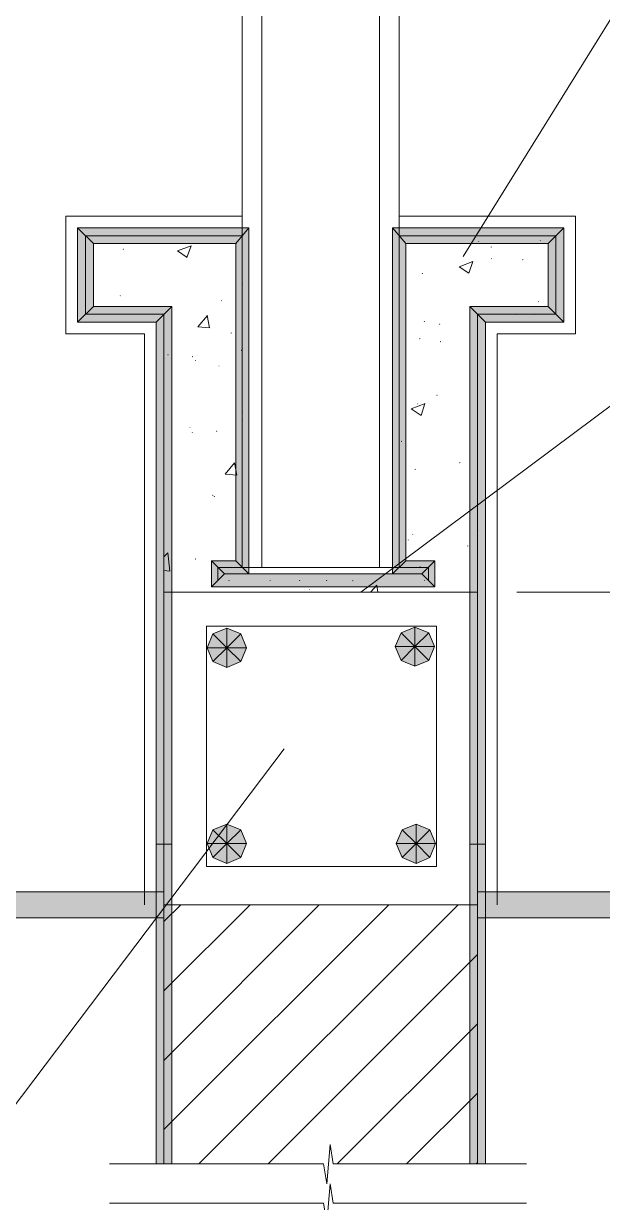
# Model space of a CAD drawing. Header units: millimetres. Extents: x 0 to 414, y 0 to 292.
# Drawn here: x 298.86 to 310.98, y 170.32 to 194.99 of the extents above; entities that cross this region are included whole.
import ezdxf

# ---------------------------------------------------------------- set-up
doc = ezdxf.new("R2010")
doc.units = ezdxf.units.MM

msp = doc.modelspace()

# ---------------------------------------------------------------- hatches: boundary and pattern name
h = msp.add_hatch(color=0)
h.dxf.hatch_style = 2
h.paths.add_polyline_path([(303.579389, 190.715194), (303.30775, 190.387111), (300.326778, 190.387111), (299.995167, 190.715194)])
h = msp.add_hatch(color=0)
h.dxf.hatch_style = 2
h.paths.add_polyline_path([(299.995167, 190.715194), (300.326778, 190.387111), (300.326778, 189.074778), (299.995167, 188.746694)])
h = msp.add_hatch(color=0)
h.dxf.hatch_style = 2
h.paths.add_polyline_path([(302.062444, 190.539864), (302.049392, 190.552917), (302.062444, 190.565969), (302.075497, 190.552917)])
h = msp.add_hatch(color=0)
h.dxf.hatch_style = 2
h.paths.add_polyline_path([(302.062444, 190.539864), (302.049392, 190.552917), (302.062444, 190.565969), (302.075497, 190.552917)])
h = msp.add_hatch(color=0)
h.dxf.hatch_style = 2
h.paths.add_polyline_path([(302.062444, 190.539864), (302.049392, 190.552917), (302.062444, 190.565969), (302.075497, 190.552917)])
h = msp.add_hatch(color=0)
h.dxf.hatch_style = 2
h.paths.add_polyline_path([(302.454028, 190.539864), (302.440975, 190.552917), (302.454028, 190.565969), (302.467081, 190.552917)])
h = msp.add_hatch(color=0)
h.dxf.hatch_style = 2
h.paths.add_polyline_path([(302.454028, 190.539864), (302.440975, 190.552917), (302.454028, 190.565969), (302.467081, 190.552917)])
h = msp.add_hatch(color=0)
h.dxf.hatch_style = 2
h.paths.add_polyline_path([(302.454028, 190.539864), (302.440975, 190.552917), (302.454028, 190.565969), (302.467081, 190.552917)])
h = msp.add_hatch(color=0)
h.dxf.hatch_style = 2
h.paths.add_polyline_path([(303.579389, 183.472667), (303.30775, 183.747833), (303.30775, 190.387111), (303.579389, 190.715194)])
h = msp.add_hatch(color=0)
h.dxf.hatch_style = 2
h.paths.add_polyline_path([(310.172806, 190.715194), (309.844722, 190.387111), (306.86375, 190.387111), (306.588583, 190.715194)])
h = msp.add_hatch(color=0)
h.dxf.hatch_style = 2
h.paths.add_polyline_path([(306.588583, 190.715194), (306.86375, 190.387111), (306.86375, 183.747833), (306.588583, 183.472667)])
h = msp.add_hatch(color=0)
h.dxf.hatch_style = 2
h.paths.add_polyline_path([(308.13375, 190.539864), (308.120697, 190.552917), (308.13375, 190.565969), (308.146803, 190.552917)])
h = msp.add_hatch(color=0)
h.dxf.hatch_style = 2
h.paths.add_polyline_path([(308.13375, 190.539864), (308.120697, 190.552917), (308.13375, 190.565969), (308.146803, 190.552917)])
h = msp.add_hatch(color=0)
h.dxf.hatch_style = 2
h.paths.add_polyline_path([(308.13375, 190.539864), (308.120697, 190.552917), (308.13375, 190.565969), (308.146803, 190.552917)])
h = msp.add_hatch(color=0)
h.dxf.hatch_style = 2
h.paths.add_polyline_path([(308.200778, 190.539864), (308.187725, 190.552917), (308.200778, 190.565969), (308.213831, 190.552917)])
h = msp.add_hatch(color=0)
h.dxf.hatch_style = 2
h.paths.add_polyline_path([(308.200778, 190.539864), (308.187725, 190.552917), (308.200778, 190.565969), (308.213831, 190.552917)])
h = msp.add_hatch(color=0)
h.dxf.hatch_style = 2
h.paths.add_polyline_path([(310.172806, 188.746694), (309.844722, 189.074778), (309.844722, 190.387111), (310.172806, 190.715194)])
h = msp.add_hatch(color=0)
h.dxf.hatch_style = 2
h.paths.add_polyline_path([(309.968194, 190.539864), (309.955142, 190.552917), (309.968194, 190.565969), (309.981247, 190.552917)])
h = msp.add_hatch(color=0)
h.dxf.hatch_style = 2
h.paths.add_polyline_path([(309.968194, 190.539864), (309.955142, 190.552917), (309.968194, 190.565969), (309.981247, 190.552917)])
h = msp.add_hatch(color=0)
h.dxf.hatch_style = 2
h.paths.add_polyline_path([(310.007, 190.483419), (309.993947, 190.496472), (310.007, 190.509525), (310.020053, 190.496472)])
h = msp.add_hatch(color=0)
h.dxf.hatch_style = 2
h.paths.add_polyline_path([(310.007, 190.483419), (309.993947, 190.496472), (310.007, 190.509525), (310.020053, 190.496472)])
h = msp.add_hatch(color=0)
h.dxf.hatch_style = 2
h.paths.add_polyline_path([(300.160972, 190.448142), (300.147919, 190.461194), (300.160972, 190.474247), (300.174025, 190.461194)])
h = msp.add_hatch(color=0)
h.dxf.hatch_style = 2
h.paths.add_polyline_path([(300.160972, 190.448142), (300.147919, 190.461194), (300.160972, 190.474247), (300.174025, 190.461194)])
h = msp.add_hatch(color=0)
h.dxf.hatch_style = 2
h.paths.add_polyline_path([(300.160972, 190.448142), (300.147919, 190.461194), (300.160972, 190.474247), (300.174025, 190.461194)])
h = msp.add_hatch(color=0)
h.dxf.hatch_style = 2
h.paths.add_polyline_path([(300.951194, 190.257642), (300.938142, 190.270694), (300.951194, 190.283747), (300.964247, 190.270694)])
h = msp.add_hatch(color=0)
h.dxf.hatch_style = 2
h.paths.add_polyline_path([(308.391278, 190.416392), (308.378225, 190.429444), (308.391278, 190.442497), (308.404331, 190.429444)])
h = msp.add_hatch(color=0)
h.dxf.hatch_style = 2
h.paths.add_polyline_path([(308.652333, 190.303503), (308.639281, 190.316556), (308.652333, 190.329608), (308.665386, 190.316556)])
h = msp.add_hatch(color=0)
h.dxf.hatch_style = 2
h.paths.add_polyline_path([(309.678917, 190.441086), (309.665864, 190.454139), (309.678917, 190.467192), (309.691969, 190.454139)])
h = msp.add_hatch(color=0)
h.dxf.hatch_style = 2
h.paths.add_polyline_path([(300.160972, 190.035392), (300.147919, 190.048444), (300.160972, 190.061497), (300.174025, 190.048444)])
h = msp.add_hatch(color=0)
h.dxf.hatch_style = 2
h.paths.add_polyline_path([(300.160972, 190.035392), (300.147919, 190.048444), (300.160972, 190.061497), (300.174025, 190.048444)])
h = msp.add_hatch(color=0)
h.dxf.hatch_style = 2
h.paths.add_polyline_path([(300.160972, 190.035392), (300.147919, 190.048444), (300.160972, 190.061497), (300.174025, 190.048444)])
h = msp.add_hatch(color=0)
h.dxf.hatch_style = 2
h.paths.add_polyline_path([(306.726167, 190.172975), (306.713114, 190.186028), (306.726167, 190.199081), (306.739219, 190.186028)])
h = msp.add_hatch(color=0)
h.dxf.hatch_style = 2
h.paths.add_polyline_path([(306.726167, 190.172975), (306.713114, 190.186028), (306.726167, 190.199081), (306.739219, 190.186028)])
h = msp.add_hatch(color=0)
h.dxf.hatch_style = 2
h.paths.add_polyline_path([(306.726167, 190.172975), (306.713114, 190.186028), (306.726167, 190.199081), (306.739219, 190.186028)])
h = msp.add_hatch(color=0)
h.dxf.hatch_style = 2
h.paths.add_polyline_path([(306.726167, 190.049503), (306.713114, 190.062556), (306.726167, 190.075608), (306.739219, 190.062556)])
h = msp.add_hatch(color=0)
h.dxf.hatch_style = 2
h.paths.add_polyline_path([(306.726167, 190.049503), (306.713114, 190.062556), (306.726167, 190.075608), (306.739219, 190.062556)])
h = msp.add_hatch(color=0)
h.dxf.hatch_style = 2
h.paths.add_polyline_path([(308.659389, 190.056558), (308.646336, 190.069611), (308.659389, 190.082664), (308.672442, 190.069611)])
h = msp.add_hatch(color=0)
h.dxf.hatch_style = 2
h.paths.add_polyline_path([(309.315556, 190.038919), (309.302503, 190.051972), (309.315556, 190.065025), (309.328608, 190.051972)])
h = msp.add_hatch(color=0)
h.dxf.hatch_style = 2
h.paths.add_polyline_path([(307.209472, 189.749642), (307.196419, 189.762694), (307.209472, 189.775747), (307.222525, 189.762694)])
h = msp.add_hatch(color=0)
h.dxf.hatch_style = 2
h.paths.add_polyline_path([(300.160972, 189.650864), (300.147919, 189.663917), (300.160972, 189.676969), (300.174025, 189.663917)])
h = msp.add_hatch(color=0)
h.dxf.hatch_style = 2
h.paths.add_polyline_path([(300.160972, 189.650864), (300.147919, 189.663917), (300.160972, 189.676969), (300.174025, 189.663917)])
h = msp.add_hatch(color=0)
h.dxf.hatch_style = 2
h.paths.add_polyline_path([(303.441806, 189.619114), (303.428753, 189.632167), (303.441806, 189.645219), (303.454858, 189.632167)])
h = msp.add_hatch(color=0)
h.dxf.hatch_style = 2
h.paths.add_polyline_path([(303.441806, 189.513281), (303.428753, 189.526333), (303.441806, 189.539386), (303.454858, 189.526333)])
h = msp.add_hatch(color=0)
h.dxf.hatch_style = 2
h.paths.add_polyline_path([(303.441806, 189.513281), (303.428753, 189.526333), (303.441806, 189.539386), (303.454858, 189.526333)])
h = msp.add_hatch(color=0)
h.dxf.hatch_style = 2
h.paths.add_polyline_path([(300.887694, 189.283975), (300.874642, 189.297028), (300.887694, 189.310081), (300.900747, 189.297028)])
h = msp.add_hatch(color=0)
h.dxf.hatch_style = 2
h.paths.add_polyline_path([(306.726167, 189.379225), (306.713114, 189.392278), (306.726167, 189.405331), (306.739219, 189.392278)])
h = msp.add_hatch(color=0)
h.dxf.hatch_style = 2
h.paths.add_polyline_path([(306.726167, 189.379225), (306.713114, 189.392278), (306.726167, 189.405331), (306.739219, 189.392278)])
h = msp.add_hatch(color=0)
h.dxf.hatch_style = 2
h.paths.add_polyline_path([(299.995167, 188.746694), (300.326778, 189.074778), (301.967194, 189.074778), (301.639111, 188.746694)])
h = msp.add_hatch(color=0)
h.dxf.hatch_style = 2
h.paths.add_polyline_path([(300.160972, 189.185197), (300.147919, 189.19825), (300.160972, 189.211303), (300.174025, 189.19825)])
h = msp.add_hatch(color=0)
h.dxf.hatch_style = 2
h.paths.add_polyline_path([(300.160972, 189.146392), (300.147919, 189.159444), (300.160972, 189.172497), (300.174025, 189.159444)])
h = msp.add_hatch(color=0)
h.dxf.hatch_style = 2
h.paths.add_polyline_path([(300.160972, 189.146392), (300.147919, 189.159444), (300.160972, 189.172497), (300.174025, 189.159444)])
h = msp.add_hatch(color=0)
h.dxf.hatch_style = 2
h.paths.add_polyline_path([(300.160972, 189.146392), (300.147919, 189.159444), (300.160972, 189.172497), (300.174025, 189.159444)])
h = msp.add_hatch(color=0)
h.dxf.hatch_style = 2
h.paths.add_polyline_path([(301.639111, 188.746694), (301.967194, 189.074778), (301.967194, 177.814111), (301.639111, 177.814111)])
h = msp.add_hatch(color=0)
h.dxf.hatch_style = 2
h.paths.add_polyline_path([(303.007889, 189.178142), (302.994836, 189.191194), (303.007889, 189.204247), (303.020942, 189.191194)])
h = msp.add_hatch(color=0)
h.dxf.hatch_style = 2
h.paths.add_polyline_path([(306.726167, 189.227531), (306.713114, 189.240583), (306.726167, 189.253636), (306.739219, 189.240583)])
h = msp.add_hatch(color=0)
h.dxf.hatch_style = 2
h.paths.add_polyline_path([(308.532389, 177.814111), (308.204306, 177.814111), (308.204306, 189.074778), (308.532389, 188.746694)])
h = msp.add_hatch(color=0)
h.dxf.hatch_style = 2
h.paths.add_polyline_path([(308.532389, 188.746694), (308.204306, 189.074778), (309.844722, 189.074778), (310.172806, 188.746694)])
h = msp.add_hatch(color=0)
h.dxf.hatch_style = 2
h.paths.add_polyline_path([(309.643639, 189.156975), (309.630586, 189.170028), (309.643639, 189.183081), (309.656692, 189.170028)])
h = msp.add_hatch(color=0)
h.dxf.hatch_style = 2
h.paths.add_polyline_path([(310.007, 189.241642), (309.993947, 189.254694), (310.007, 189.267747), (310.020053, 189.254694)])
h = msp.add_hatch(color=0)
h.dxf.hatch_style = 2
h.paths.add_polyline_path([(310.007, 189.241642), (309.993947, 189.254694), (310.007, 189.267747), (310.020053, 189.254694)])
h = msp.add_hatch(color=0)
h.dxf.hatch_style = 2
h.paths.add_polyline_path([(310.007, 189.005281), (309.993947, 189.018333), (310.007, 189.031386), (310.020053, 189.018333)])
h = msp.add_hatch(color=0)
h.dxf.hatch_style = 2
h.paths.add_polyline_path([(310.007, 189.005281), (309.993947, 189.018333), (310.007, 189.031386), (310.020053, 189.018333)])
h = msp.add_hatch(color=0)
h.dxf.hatch_style = 2
h.paths.add_polyline_path([(300.908861, 188.895919), (300.895808, 188.908972), (300.908861, 188.922025), (300.921914, 188.908972)])
h = msp.add_hatch(color=0)
h.dxf.hatch_style = 2
h.paths.add_polyline_path([(300.908861, 188.895919), (300.895808, 188.908972), (300.908861, 188.922025), (300.921914, 188.908972)])
h = msp.add_hatch(color=0)
h.dxf.hatch_style = 2
h.paths.add_polyline_path([(300.908861, 188.895919), (300.895808, 188.908972), (300.908861, 188.922025), (300.921914, 188.908972)])
h = msp.add_hatch(color=0)
h.dxf.hatch_style = 2
h.paths.add_polyline_path([(306.726167, 188.871225), (306.713114, 188.884278), (306.726167, 188.897331), (306.739219, 188.884278)])
h = msp.add_hatch(color=0)
h.dxf.hatch_style = 2
h.paths.add_polyline_path([(306.726167, 188.871225), (306.713114, 188.884278), (306.726167, 188.897331), (306.739219, 188.884278)])
h = msp.add_hatch(color=0)
h.dxf.hatch_style = 2
h.paths.add_polyline_path([(306.726167, 188.871225), (306.713114, 188.884278), (306.726167, 188.897331), (306.739219, 188.884278)])
h = msp.add_hatch(color=0)
h.dxf.hatch_style = 2
h.paths.add_polyline_path([(309.174444, 188.895919), (309.161392, 188.908972), (309.174444, 188.922025), (309.187497, 188.908972)])
h = msp.add_hatch(color=0)
h.dxf.hatch_style = 2
h.paths.add_polyline_path([(309.558972, 188.895919), (309.545919, 188.908972), (309.558972, 188.922025), (309.572025, 188.908972)])
h = msp.add_hatch(color=0)
h.dxf.hatch_style = 2
h.paths.add_polyline_path([(309.925861, 188.895919), (309.912808, 188.908972), (309.925861, 188.922025), (309.938914, 188.908972)])
h = msp.add_hatch(color=0)
h.dxf.hatch_style = 2
h.paths.add_polyline_path([(301.801389, 188.532558), (301.788336, 188.545611), (301.801389, 188.558664), (301.814442, 188.545611)])
h = msp.add_hatch(color=0)
h.dxf.hatch_style = 2
h.paths.add_polyline_path([(303.208972, 188.504336), (303.195919, 188.517389), (303.208972, 188.530442), (303.222025, 188.517389)])
h = msp.add_hatch(color=0)
h.dxf.hatch_style = 2
h.paths.add_polyline_path([(306.726167, 188.574892), (306.713114, 188.587944), (306.726167, 188.600997), (306.739219, 188.587944)])
h = msp.add_hatch(color=0)
h.dxf.hatch_style = 2
h.paths.add_polyline_path([(306.726167, 188.574892), (306.713114, 188.587944), (306.726167, 188.600997), (306.739219, 188.587944)])
h = msp.add_hatch(color=0)
h.dxf.hatch_style = 2
h.paths.add_polyline_path([(307.251806, 188.744225), (307.238753, 188.757278), (307.251806, 188.770331), (307.264858, 188.757278)])
h = msp.add_hatch(color=0)
h.dxf.hatch_style = 2
h.paths.add_polyline_path([(307.572833, 188.687781), (307.559781, 188.700833), (307.572833, 188.713886), (307.585886, 188.700833)])
h = msp.add_hatch(color=0)
h.dxf.hatch_style = 2
h.paths.add_polyline_path([(303.441806, 188.356169), (303.428753, 188.369222), (303.441806, 188.382275), (303.454858, 188.369222)])
h = msp.add_hatch(color=0)
h.dxf.hatch_style = 2
h.paths.add_polyline_path([(303.441806, 188.356169), (303.428753, 188.369222), (303.441806, 188.382275), (303.454858, 188.369222)])
h = msp.add_hatch(color=0)
h.dxf.hatch_style = 2
h.paths.add_polyline_path([(307.160083, 188.384392), (307.147031, 188.397444), (307.160083, 188.410497), (307.173136, 188.397444)])
h = msp.add_hatch(color=0)
h.dxf.hatch_style = 2
h.paths.add_polyline_path([(307.590472, 188.320892), (307.577419, 188.333944), (307.590472, 188.346997), (307.603525, 188.333944)])
h = msp.add_hatch(color=0)
h.dxf.hatch_style = 2
h.paths.add_polyline_path([(301.801389, 188.253864), (301.788336, 188.266917), (301.801389, 188.279969), (301.814442, 188.266917)])
h = msp.add_hatch(color=0)
h.dxf.hatch_style = 2
h.paths.add_polyline_path([(301.801389, 188.253864), (301.788336, 188.266917), (301.801389, 188.279969), (301.814442, 188.266917)])
h = msp.add_hatch(color=0)
h.dxf.hatch_style = 2
h.paths.add_polyline_path([(301.801389, 188.253864), (301.788336, 188.266917), (301.801389, 188.279969), (301.814442, 188.266917)])
h = msp.add_hatch(color=0)
h.dxf.hatch_style = 2
h.paths.add_polyline_path([(301.801389, 188.098642), (301.788336, 188.111694), (301.801389, 188.124747), (301.814442, 188.111694)])
h = msp.add_hatch(color=0)
h.dxf.hatch_style = 2
h.paths.add_polyline_path([(301.886056, 188.045725), (301.873003, 188.058778), (301.886056, 188.071831), (301.899108, 188.058778)])
h = msp.add_hatch(color=0)
h.dxf.hatch_style = 2
h.paths.add_polyline_path([(303.427694, 188.140975), (303.414642, 188.154028), (303.427694, 188.167081), (303.440747, 188.154028)])
h = msp.add_hatch(color=0)
h.dxf.hatch_style = 2
h.paths.add_polyline_path([(303.441806, 188.186836), (303.428753, 188.199889), (303.441806, 188.212942), (303.454858, 188.199889)])
h = msp.add_hatch(color=0)
h.dxf.hatch_style = 2
h.paths.add_polyline_path([(303.441806, 188.186836), (303.428753, 188.199889), (303.441806, 188.212942), (303.454858, 188.199889)])
h = msp.add_hatch(color=0)
h.dxf.hatch_style = 2
h.paths.add_polyline_path([(303.441806, 188.140975), (303.428753, 188.154028), (303.441806, 188.167081), (303.454858, 188.154028)])
h = msp.add_hatch(color=0)
h.dxf.hatch_style = 2
h.paths.add_polyline_path([(303.441806, 188.140975), (303.428753, 188.154028), (303.441806, 188.167081), (303.454858, 188.154028)])
h = msp.add_hatch(color=0)
h.dxf.hatch_style = 2
h.paths.add_polyline_path([(306.726167, 188.049253), (306.713114, 188.062306), (306.726167, 188.075358), (306.739219, 188.062306)])
h = msp.add_hatch(color=0)
h.dxf.hatch_style = 2
h.paths.add_polyline_path([(306.726167, 188.049253), (306.713114, 188.062306), (306.726167, 188.075358), (306.739219, 188.062306)])
h = msp.add_hatch(color=0)
h.dxf.hatch_style = 2
h.paths.add_polyline_path([(301.801389, 187.925781), (301.788336, 187.938833), (301.801389, 187.951886), (301.814442, 187.938833)])
h = msp.add_hatch(color=0)
h.dxf.hatch_style = 2
h.paths.add_polyline_path([(301.801389, 187.925781), (301.788336, 187.938833), (301.801389, 187.951886), (301.814442, 187.938833)])
h = msp.add_hatch(color=0)
h.dxf.hatch_style = 2
h.paths.add_polyline_path([(302.401111, 188.006919), (302.388058, 188.019972), (302.401111, 188.033025), (302.414164, 188.019972)])
h = msp.add_hatch(color=0)
h.dxf.hatch_style = 2
h.paths.add_polyline_path([(302.464611, 187.925781), (302.451558, 187.938833), (302.464611, 187.951886), (302.477664, 187.938833)])
h = msp.add_hatch(color=0)
h.dxf.hatch_style = 2
h.paths.add_polyline_path([(302.954972, 187.812892), (302.941919, 187.825944), (302.954972, 187.838997), (302.968025, 187.825944)])
h = msp.add_hatch(color=0)
h.dxf.hatch_style = 2
h.paths.add_polyline_path([(308.366583, 187.827003), (308.353531, 187.840056), (308.366583, 187.853108), (308.379636, 187.840056)])
h = msp.add_hatch(color=0)
h.dxf.hatch_style = 2
h.paths.add_polyline_path([(308.366583, 187.827003), (308.353531, 187.840056), (308.366583, 187.853108), (308.379636, 187.840056)])
h = msp.add_hatch(color=0)
h.dxf.hatch_style = 2
h.paths.add_polyline_path([(306.726167, 187.569475), (306.713114, 187.582528), (306.726167, 187.595581), (306.739219, 187.582528)])
h = msp.add_hatch(color=0)
h.dxf.hatch_style = 2
h.paths.add_polyline_path([(306.726167, 187.569475), (306.713114, 187.582528), (306.726167, 187.595581), (306.739219, 187.582528)])
h = msp.add_hatch(color=0)
h.dxf.hatch_style = 2
h.paths.add_polyline_path([(308.366583, 187.721169), (308.353531, 187.734222), (308.366583, 187.747275), (308.379636, 187.734222)])
h = msp.add_hatch(color=0)
h.dxf.hatch_style = 2
h.paths.add_polyline_path([(308.366583, 187.315475), (308.353531, 187.328528), (308.366583, 187.341581), (308.379636, 187.328528)])
h = msp.add_hatch(color=0)
h.dxf.hatch_style = 2
h.paths.add_polyline_path([(308.366583, 187.315475), (308.353531, 187.328528), (308.366583, 187.341581), (308.379636, 187.328528)])
h = msp.add_hatch(color=0)
h.dxf.hatch_style = 2
h.paths.add_polyline_path([(303.441806, 187.054419), (303.428753, 187.067472), (303.441806, 187.080525), (303.454858, 187.067472)])
h = msp.add_hatch(color=0)
h.dxf.hatch_style = 2
h.paths.add_polyline_path([(303.441806, 187.026197), (303.428753, 187.03925), (303.441806, 187.052303), (303.454858, 187.03925)])
h = msp.add_hatch(color=0)
h.dxf.hatch_style = 2
h.paths.add_polyline_path([(306.726167, 187.100281), (306.713114, 187.113333), (306.726167, 187.126386), (306.739219, 187.113333)])
h = msp.add_hatch(color=0)
h.dxf.hatch_style = 2
h.paths.add_polyline_path([(306.726167, 187.100281), (306.713114, 187.113333), (306.726167, 187.126386), (306.739219, 187.113333)])
h = msp.add_hatch(color=0)
h.dxf.hatch_style = 2
h.paths.add_polyline_path([(306.726167, 187.100281), (306.713114, 187.113333), (306.726167, 187.126386), (306.739219, 187.113333)])
h = msp.add_hatch(color=0)
h.dxf.hatch_style = 2
h.paths.add_polyline_path([(307.519917, 187.202586), (307.506864, 187.215639), (307.519917, 187.228692), (307.532969, 187.215639)])
h = msp.add_hatch(color=0)
h.dxf.hatch_style = 2
h.paths.add_polyline_path([(301.801389, 186.927419), (301.788336, 186.940472), (301.801389, 186.953525), (301.814442, 186.940472)])
h = msp.add_hatch(color=0)
h.dxf.hatch_style = 2
h.paths.add_polyline_path([(301.801389, 186.927419), (301.788336, 186.940472), (301.801389, 186.953525), (301.814442, 186.940472)])
h = msp.add_hatch(color=0)
h.dxf.hatch_style = 2
h.paths.add_polyline_path([(301.801389, 186.927419), (301.788336, 186.940472), (301.801389, 186.953525), (301.814442, 186.940472)])
h = msp.add_hatch(color=0)
h.dxf.hatch_style = 2
h.paths.add_polyline_path([(301.801389, 186.796892), (301.788336, 186.809944), (301.801389, 186.822997), (301.814442, 186.809944)])
h = msp.add_hatch(color=0)
h.dxf.hatch_style = 2
h.paths.add_polyline_path([(301.801389, 186.796892), (301.788336, 186.809944), (301.801389, 186.822997), (301.814442, 186.809944)])
h = msp.add_hatch(color=0)
h.dxf.hatch_style = 2
h.paths.add_polyline_path([(303.441806, 186.860392), (303.428753, 186.873444), (303.441806, 186.886497), (303.454858, 186.873444)])
h = msp.add_hatch(color=0)
h.dxf.hatch_style = 2
h.paths.add_polyline_path([(303.441806, 186.860392), (303.428753, 186.873444), (303.441806, 186.886497), (303.454858, 186.873444)])
h = msp.add_hatch(color=0)
h.dxf.hatch_style = 2
h.paths.add_polyline_path([(307.110694, 187.019142), (307.097642, 187.032194), (307.110694, 187.045247), (307.123747, 187.032194)])
h = msp.add_hatch(color=0)
h.dxf.hatch_style = 2
h.paths.add_polyline_path([(303.441806, 186.666364), (303.428753, 186.679417), (303.441806, 186.692469), (303.454858, 186.679417)])
h = msp.add_hatch(color=0)
h.dxf.hatch_style = 2
h.paths.add_polyline_path([(303.441806, 186.666364), (303.428753, 186.679417), (303.441806, 186.692469), (303.454858, 186.679417)])
h = msp.add_hatch(color=0)
h.dxf.hatch_style = 2
h.paths.add_polyline_path([(306.726167, 186.722808), (306.713114, 186.735861), (306.726167, 186.748914), (306.739219, 186.735861)])
h = msp.add_hatch(color=0)
h.dxf.hatch_style = 2
h.paths.add_polyline_path([(306.726167, 186.722808), (306.713114, 186.735861), (306.726167, 186.748914), (306.739219, 186.735861)])
h = msp.add_hatch(color=0)
h.dxf.hatch_style = 2
h.paths.add_polyline_path([(306.726167, 186.624031), (306.713114, 186.637083), (306.726167, 186.650136), (306.739219, 186.637083)])
h = msp.add_hatch(color=0)
h.dxf.hatch_style = 2
h.paths.add_polyline_path([(306.726167, 186.624031), (306.713114, 186.637083), (306.726167, 186.650136), (306.739219, 186.637083)])
h = msp.add_hatch(color=0)
h.dxf.hatch_style = 2
h.paths.add_polyline_path([(306.726167, 186.624031), (306.713114, 186.637083), (306.726167, 186.650136), (306.739219, 186.637083)])
h = msp.add_hatch(color=0)
h.dxf.hatch_style = 2
h.paths.add_polyline_path([(301.801389, 186.451169), (301.788336, 186.464222), (301.801389, 186.477275), (301.814442, 186.464222)])
h = msp.add_hatch(color=0)
h.dxf.hatch_style = 2
h.paths.add_polyline_path([(301.801389, 186.451169), (301.788336, 186.464222), (301.801389, 186.477275), (301.814442, 186.464222)])
h = msp.add_hatch(color=0)
h.dxf.hatch_style = 2
h.paths.add_polyline_path([(301.801389, 186.451169), (301.788336, 186.464222), (301.801389, 186.477275), (301.814442, 186.464222)])
h = msp.add_hatch(color=0)
h.dxf.hatch_style = 2
h.paths.add_polyline_path([(302.348194, 186.521725), (302.335142, 186.534778), (302.348194, 186.547831), (302.361247, 186.534778)])
h = msp.add_hatch(color=0)
h.dxf.hatch_style = 2
h.paths.add_polyline_path([(302.394056, 186.419419), (302.381003, 186.432472), (302.394056, 186.445525), (302.407108, 186.432472)])
h = msp.add_hatch(color=0)
h.dxf.hatch_style = 2
h.paths.add_polyline_path([(302.905583, 186.447642), (302.892531, 186.460694), (302.905583, 186.473747), (302.918636, 186.460694)])
h = msp.add_hatch(color=0)
h.dxf.hatch_style = 2
h.paths.add_polyline_path([(308.366583, 186.521725), (308.353531, 186.534778), (308.366583, 186.547831), (308.379636, 186.534778)])
h = msp.add_hatch(color=0)
h.dxf.hatch_style = 2
h.paths.add_polyline_path([(306.726167, 186.264197), (306.713114, 186.27725), (306.726167, 186.290303), (306.739219, 186.27725)])
h = msp.add_hatch(color=0)
h.dxf.hatch_style = 2
h.paths.add_polyline_path([(306.726167, 186.264197), (306.713114, 186.27725), (306.726167, 186.290303), (306.739219, 186.27725)])
h = msp.add_hatch(color=0)
h.dxf.hatch_style = 2
h.paths.add_polyline_path([(306.775556, 186.235975), (306.762503, 186.249028), (306.775556, 186.262081), (306.788608, 186.249028)])
h = msp.add_hatch(color=0)
h.dxf.hatch_style = 2
h.paths.add_polyline_path([(301.801389, 185.929058), (301.788336, 185.942111), (301.801389, 185.955164), (301.814442, 185.942111)])
h = msp.add_hatch(color=0)
h.dxf.hatch_style = 2
h.paths.add_polyline_path([(301.801389, 185.929058), (301.788336, 185.942111), (301.801389, 185.955164), (301.814442, 185.942111)])
h = msp.add_hatch(color=0)
h.dxf.hatch_style = 2
h.paths.add_polyline_path([(301.801389, 185.929058), (301.788336, 185.942111), (301.801389, 185.955164), (301.814442, 185.942111)])
h = msp.add_hatch(color=0)
h.dxf.hatch_style = 2
h.paths.add_polyline_path([(307.996167, 185.787947), (307.983114, 185.801), (307.996167, 185.814053), (308.009219, 185.801)])
h = msp.add_hatch(color=0)
h.dxf.hatch_style = 2
h.paths.add_polyline_path([(308.366583, 185.837336), (308.353531, 185.850389), (308.366583, 185.863442), (308.379636, 185.850389)])
h = msp.add_hatch(color=0)
h.dxf.hatch_style = 2
h.paths.add_polyline_path([(301.801389, 185.600975), (301.788336, 185.614028), (301.801389, 185.627081), (301.814442, 185.614028)])
h = msp.add_hatch(color=0)
h.dxf.hatch_style = 2
h.paths.add_polyline_path([(301.801389, 185.600975), (301.788336, 185.614028), (301.801389, 185.627081), (301.814442, 185.614028)])
h = msp.add_hatch(color=0)
h.dxf.hatch_style = 2
h.paths.add_polyline_path([(301.801389, 185.600975), (301.788336, 185.614028), (301.801389, 185.627081), (301.814442, 185.614028)])
h = msp.add_hatch(color=0)
h.dxf.hatch_style = 2
h.paths.add_polyline_path([(306.726167, 185.622142), (306.713114, 185.635194), (306.726167, 185.648247), (306.739219, 185.635194)])
h = msp.add_hatch(color=0)
h.dxf.hatch_style = 2
h.paths.add_polyline_path([(307.061306, 185.650364), (307.048253, 185.663417), (307.061306, 185.676469), (307.074358, 185.663417)])
h = msp.add_hatch(color=0)
h.dxf.hatch_style = 2
h.paths.add_polyline_path([(301.801389, 185.495142), (301.788336, 185.508194), (301.801389, 185.521247), (301.814442, 185.508194)])
h = msp.add_hatch(color=0)
h.dxf.hatch_style = 2
h.paths.add_polyline_path([(301.801389, 185.495142), (301.788336, 185.508194), (301.801389, 185.521247), (301.814442, 185.508194)])
h = msp.add_hatch(color=0)
h.dxf.hatch_style = 2
h.paths.add_polyline_path([(301.801389, 185.495142), (301.788336, 185.508194), (301.801389, 185.521247), (301.814442, 185.508194)])
h = msp.add_hatch(color=0)
h.dxf.hatch_style = 2
h.paths.add_polyline_path([(303.441806, 185.530419), (303.428753, 185.543472), (303.441806, 185.556525), (303.454858, 185.543472)])
h = msp.add_hatch(color=0)
h.dxf.hatch_style = 2
h.paths.add_polyline_path([(303.441806, 185.530419), (303.428753, 185.543472), (303.441806, 185.556525), (303.454858, 185.543472)])
h = msp.add_hatch(color=0)
h.dxf.hatch_style = 2
h.paths.add_polyline_path([(306.726167, 185.396364), (306.713114, 185.409417), (306.726167, 185.422469), (306.739219, 185.409417)])
h = msp.add_hatch(color=0)
h.dxf.hatch_style = 2
h.paths.add_polyline_path([(306.726167, 185.396364), (306.713114, 185.409417), (306.726167, 185.422469), (306.739219, 185.409417)])
h = msp.add_hatch(color=0)
h.dxf.hatch_style = 2
h.paths.add_polyline_path([(302.824444, 185.107086), (302.811392, 185.120139), (302.824444, 185.133192), (302.837497, 185.120139)])
h = msp.add_hatch(color=0)
h.dxf.hatch_style = 2
h.paths.add_polyline_path([(302.856194, 185.082392), (302.843142, 185.095444), (302.856194, 185.108497), (302.869247, 185.095444)])
h = msp.add_hatch(color=0)
h.dxf.hatch_style = 2
h.paths.add_polyline_path([(303.441806, 185.191753), (303.428753, 185.204806), (303.441806, 185.217858), (303.454858, 185.204806)])
h = msp.add_hatch(color=0)
h.dxf.hatch_style = 2
h.paths.add_polyline_path([(301.801389, 184.973031), (301.788336, 184.986083), (301.801389, 184.999136), (301.814442, 184.986083)])
h = msp.add_hatch(color=0)
h.dxf.hatch_style = 2
h.paths.add_polyline_path([(306.726167, 184.962447), (306.713114, 184.9755), (306.726167, 184.988553), (306.739219, 184.9755)])
h = msp.add_hatch(color=0)
h.dxf.hatch_style = 2
h.paths.add_polyline_path([(306.726167, 184.962447), (306.713114, 184.9755), (306.726167, 184.988553), (306.739219, 184.9755)])
h = msp.add_hatch(color=0)
h.dxf.hatch_style = 2
h.paths.add_polyline_path([(306.726167, 184.962447), (306.713114, 184.9755), (306.726167, 184.988553), (306.739219, 184.9755)])
h = msp.add_hatch(color=0)
h.dxf.hatch_style = 2
h.paths.add_polyline_path([(307.653972, 184.369781), (307.640919, 184.382833), (307.653972, 184.395886), (307.667025, 184.382833)])
h = msp.add_hatch(color=0)
h.dxf.hatch_style = 2
h.paths.add_polyline_path([(307.653972, 184.369781), (307.640919, 184.382833), (307.653972, 184.395886), (307.667025, 184.382833)])
h = msp.add_hatch(color=0)
h.dxf.hatch_style = 2
h.paths.add_polyline_path([(307.653972, 184.369781), (307.640919, 184.382833), (307.653972, 184.395886), (307.667025, 184.382833)])
h = msp.add_hatch(color=0)
h.dxf.hatch_style = 2
h.paths.add_polyline_path([(308.366583, 184.362725), (308.353531, 184.375778), (308.366583, 184.388831), (308.379636, 184.375778)])
h = msp.add_hatch(color=0)
h.dxf.hatch_style = 2
h.paths.add_polyline_path([(301.801389, 184.271003), (301.788336, 184.284056), (301.801389, 184.297108), (301.814442, 184.284056)])
h = msp.add_hatch(color=0)
h.dxf.hatch_style = 2
h.paths.add_polyline_path([(301.801389, 184.271003), (301.788336, 184.284056), (301.801389, 184.297108), (301.814442, 184.284056)])
h = msp.add_hatch(color=0)
h.dxf.hatch_style = 2
h.paths.add_polyline_path([(301.801389, 184.271003), (301.788336, 184.284056), (301.801389, 184.297108), (301.814442, 184.284056)])
h = msp.add_hatch(color=0)
h.dxf.hatch_style = 2
h.paths.add_polyline_path([(301.801389, 184.189864), (301.788336, 184.202917), (301.801389, 184.215969), (301.814442, 184.202917)])
h = msp.add_hatch(color=0)
h.dxf.hatch_style = 2
h.paths.add_polyline_path([(303.441806, 184.203975), (303.428753, 184.217028), (303.441806, 184.230081), (303.454858, 184.217028)])
h = msp.add_hatch(color=0)
h.dxf.hatch_style = 2
h.paths.add_polyline_path([(303.441806, 184.203975), (303.428753, 184.217028), (303.441806, 184.230081), (303.454858, 184.217028)])
h = msp.add_hatch(color=0)
h.dxf.hatch_style = 2
h.paths.add_polyline_path([(306.726167, 184.147531), (306.713114, 184.160583), (306.726167, 184.173636), (306.739219, 184.160583)])
h = msp.add_hatch(color=0)
h.dxf.hatch_style = 2
h.paths.add_polyline_path([(306.726167, 184.066392), (306.713114, 184.079444), (306.726167, 184.092497), (306.739219, 184.079444)])
h = msp.add_hatch(color=0)
h.dxf.hatch_style = 2
h.paths.add_polyline_path([(306.726167, 184.066392), (306.713114, 184.079444), (306.726167, 184.092497), (306.739219, 184.079444)])
h = msp.add_hatch(color=0)
h.dxf.hatch_style = 2
h.paths.add_polyline_path([(306.916667, 184.172225), (306.903614, 184.185278), (306.916667, 184.198331), (306.929719, 184.185278)])
h = msp.add_hatch(color=0)
h.dxf.hatch_style = 2
h.paths.add_polyline_path([(307.011917, 184.285114), (306.998864, 184.298167), (307.011917, 184.311219), (307.024969, 184.298167)])
h = msp.add_hatch(color=0)
h.dxf.hatch_style = 2
h.paths.add_polyline_path([(307.488167, 184.246308), (307.475114, 184.259361), (307.488167, 184.272414), (307.501219, 184.259361)])
h = msp.add_hatch(color=0)
h.dxf.hatch_style = 2
h.paths.add_polyline_path([(307.488167, 184.246308), (307.475114, 184.259361), (307.488167, 184.272414), (307.501219, 184.259361)])
h = msp.add_hatch(color=0)
h.dxf.hatch_style = 2
h.paths.add_polyline_path([(307.488167, 184.246308), (307.475114, 184.259361), (307.488167, 184.272414), (307.501219, 184.259361)])
h = msp.add_hatch(color=0)
h.dxf.hatch_style = 2
h.paths.add_polyline_path([(306.726167, 184.020531), (306.713114, 184.033583), (306.726167, 184.046636), (306.739219, 184.033583)])
h = msp.add_hatch(color=0)
h.dxf.hatch_style = 2
h.paths.add_polyline_path([(306.930778, 183.830031), (306.917725, 183.843083), (306.930778, 183.856136), (306.943831, 183.843083)])
h = msp.add_hatch(color=0)
h.dxf.hatch_style = 2
h.paths.add_polyline_path([(306.930778, 183.830031), (306.917725, 183.843083), (306.930778, 183.856136), (306.943831, 183.843083)])
h = msp.add_hatch(color=0)
h.dxf.hatch_style = 2
h.paths.add_polyline_path([(306.930778, 183.830031), (306.917725, 183.843083), (306.930778, 183.856136), (306.943831, 183.843083)])
h = msp.add_hatch(color=0)
h.dxf.hatch_style = 2
h.paths.add_polyline_path([(308.1655, 184.045225), (308.152447, 184.058278), (308.1655, 184.071331), (308.178553, 184.058278)])
h = msp.add_hatch(color=0)
h.dxf.hatch_style = 2
h.paths.add_polyline_path([(308.366583, 183.918225), (308.353531, 183.931278), (308.366583, 183.944331), (308.379636, 183.931278)])
h = msp.add_hatch(color=0)
h.dxf.hatch_style = 2
h.paths.add_polyline_path([(308.366583, 183.918225), (308.353531, 183.931278), (308.366583, 183.944331), (308.379636, 183.931278)])
h = msp.add_hatch(color=0)
h.dxf.hatch_style = 2
h.paths.add_polyline_path([(302.461083, 183.773586), (302.448031, 183.786639), (302.461083, 183.799692), (302.474136, 183.786639)])
h = msp.add_hatch(color=0)
h.dxf.hatch_style = 2
h.paths.add_polyline_path([(302.806806, 183.717142), (302.793753, 183.730194), (302.806806, 183.743247), (302.819858, 183.730194)])
h = msp.add_hatch(color=0)
h.dxf.hatch_style = 2
h.paths.add_polyline_path([(303.071389, 183.472667), (302.796222, 183.201028), (302.796222, 183.747833)])
h = msp.add_hatch(color=0)
h.dxf.hatch_style = 2
h.paths.add_polyline_path([(303.071389, 183.472667), (302.796222, 183.747833), (303.30775, 183.747833), (303.579389, 183.472667)])
h = msp.add_hatch(color=0)
h.dxf.hatch_style = 2
h.paths.add_polyline_path([(303.441806, 183.713614), (303.428753, 183.726667), (303.441806, 183.739719), (303.454858, 183.726667)])
h = msp.add_hatch(color=0)
h.dxf.hatch_style = 2
h.paths.add_polyline_path([(306.588583, 183.472667), (306.86375, 183.747833), (307.474056, 183.747833), (307.198889, 183.472667)])
h = msp.add_hatch(color=0)
h.dxf.hatch_style = 2
h.paths.add_polyline_path([(307.163611, 183.618364), (307.150558, 183.631417), (307.163611, 183.644469), (307.176664, 183.631417)])
h = msp.add_hatch(color=0)
h.dxf.hatch_style = 2
h.paths.add_polyline_path([(307.163611, 183.618364), (307.150558, 183.631417), (307.163611, 183.644469), (307.176664, 183.631417)])
h = msp.add_hatch(color=0)
h.dxf.hatch_style = 2
h.paths.add_polyline_path([(307.198889, 183.472667), (307.474056, 183.747833), (307.474056, 183.201028)])
h = msp.add_hatch(color=0)
h.dxf.hatch_style = 2
h.paths.add_polyline_path([(301.801389, 183.498419), (301.788336, 183.511472), (301.801389, 183.524525), (301.814442, 183.511472)])
h = msp.add_hatch(color=0)
h.dxf.hatch_style = 2
h.paths.add_polyline_path([(301.801389, 183.498419), (301.788336, 183.511472), (301.801389, 183.524525), (301.814442, 183.511472)])
h = msp.add_hatch(color=0)
h.dxf.hatch_style = 2
h.paths.add_polyline_path([(301.801389, 183.325558), (301.788336, 183.338611), (301.801389, 183.351664), (301.814442, 183.338611)])
h = msp.add_hatch(color=0)
h.dxf.hatch_style = 2
h.paths.add_polyline_path([(307.198889, 183.472667), (307.474056, 183.201028), (302.796222, 183.201028), (303.071389, 183.472667)])
h = msp.add_hatch(color=0)
h.dxf.hatch_style = 2
h.paths.add_polyline_path([(302.933806, 183.470197), (302.920753, 183.48325), (302.933806, 183.496303), (302.946858, 183.48325)])
h = msp.add_hatch(color=0)
h.dxf.hatch_style = 2
h.paths.add_polyline_path([(303.163111, 183.322031), (303.150058, 183.335083), (303.163111, 183.348136), (303.176164, 183.335083)])
h = msp.add_hatch(color=0)
h.dxf.hatch_style = 2
h.paths.add_polyline_path([(303.163111, 183.322031), (303.150058, 183.335083), (303.163111, 183.348136), (303.176164, 183.335083)])
h = msp.add_hatch(color=0)
h.dxf.hatch_style = 2
h.paths.add_polyline_path([(304.023889, 183.322031), (304.010836, 183.335083), (304.023889, 183.348136), (304.036942, 183.335083)])
h = msp.add_hatch(color=0)
h.dxf.hatch_style = 2
h.paths.add_polyline_path([(304.023889, 183.322031), (304.010836, 183.335083), (304.023889, 183.348136), (304.036942, 183.335083)])
h = msp.add_hatch(color=0)
h.dxf.hatch_style = 2
h.paths.add_polyline_path([(304.644778, 183.322031), (304.631725, 183.335083), (304.644778, 183.348136), (304.657831, 183.335083)])
h = msp.add_hatch(color=0)
h.dxf.hatch_style = 2
h.paths.add_polyline_path([(305.209222, 183.322031), (305.196169, 183.335083), (305.209222, 183.348136), (305.222275, 183.335083)])
h = msp.add_hatch(color=0)
h.dxf.hatch_style = 2
h.paths.add_polyline_path([(305.209222, 183.322031), (305.196169, 183.335083), (305.209222, 183.348136), (305.222275, 183.335083)])
h = msp.add_hatch(color=0)
h.dxf.hatch_style = 2
h.paths.add_polyline_path([(305.756028, 183.322031), (305.742975, 183.335083), (305.756028, 183.348136), (305.769081, 183.335083)])
h = msp.add_hatch(color=0)
h.dxf.hatch_style = 2
h.paths.add_polyline_path([(307.255333, 183.322031), (307.242281, 183.335083), (307.255333, 183.348136), (307.268386, 183.335083)])
h = msp.add_hatch(color=0)
h.dxf.hatch_style = 2
h.paths.add_polyline_path([(307.255333, 183.322031), (307.242281, 183.335083), (307.255333, 183.348136), (307.268386, 183.335083)])
h = msp.add_hatch(color=0)
h.dxf.hatch_style = 2
h.paths.add_polyline_path([(307.336472, 183.459614), (307.323419, 183.472667), (307.336472, 183.485719), (307.349525, 183.472667)])
h = msp.add_hatch(color=0)
h.dxf.hatch_style = 2
h.paths.add_polyline_path([(307.336472, 183.459614), (307.323419, 183.472667), (307.336472, 183.485719), (307.349525, 183.472667)])
h = msp.add_hatch(color=0)
h.dxf.hatch_style = 2
h.paths.add_polyline_path([(301.977778, 183.078614), (301.964725, 183.091667), (301.977778, 183.104719), (301.990831, 183.091667)])
h = msp.add_hatch(color=0)
h.dxf.hatch_style = 2
h.paths.add_polyline_path([(301.977778, 183.078614), (301.964725, 183.091667), (301.977778, 183.104719), (301.990831, 183.091667)])
h = msp.add_hatch(color=0)
h.dxf.hatch_style = 2
h.paths.add_polyline_path([(301.977778, 183.078614), (301.964725, 183.091667), (301.977778, 183.104719), (301.990831, 183.091667)])
h = msp.add_hatch(color=0)
h.dxf.hatch_style = 2
h.paths.add_polyline_path([(302.0695, 183.078614), (302.056447, 183.091667), (302.0695, 183.104719), (302.082553, 183.091667)])
h = msp.add_hatch(color=0)
h.dxf.hatch_style = 2
h.paths.add_polyline_path([(302.0695, 183.078614), (302.056447, 183.091667), (302.0695, 183.104719), (302.082553, 183.091667)])
h = msp.add_hatch(color=0)
h.dxf.hatch_style = 2
h.paths.add_polyline_path([(303.547639, 183.078614), (303.534586, 183.091667), (303.547639, 183.104719), (303.560692, 183.091667)])
h = msp.add_hatch(color=0)
h.dxf.hatch_style = 2
h.paths.add_polyline_path([(303.706389, 183.078614), (303.693336, 183.091667), (303.706389, 183.104719), (303.719442, 183.091667)])
h = msp.add_hatch(color=0)
h.dxf.hatch_style = 2
h.paths.add_polyline_path([(304.845861, 183.138586), (304.832808, 183.151639), (304.845861, 183.164692), (304.858914, 183.151639)])
h = msp.add_hatch(color=0)
h.dxf.hatch_style = 2
h.paths.add_polyline_path([(304.909361, 183.078614), (304.896308, 183.091667), (304.909361, 183.104719), (304.922414, 183.091667)])
h = msp.add_hatch(color=0)
h.dxf.hatch_style = 2
h.paths.add_polyline_path([(305.438528, 183.078614), (305.425475, 183.091667), (305.438528, 183.104719), (305.451581, 183.091667)])
h = msp.add_hatch(color=0)
h.dxf.hatch_style = 2
h.paths.add_polyline_path([(305.438528, 183.078614), (305.425475, 183.091667), (305.438528, 183.104719), (305.451581, 183.091667)])
h = msp.add_hatch(color=0)
h.dxf.hatch_style = 2
h.paths.add_polyline_path([(305.59375, 183.078614), (305.580697, 183.091667), (305.59375, 183.104719), (305.606803, 183.091667)])
h = msp.add_hatch(color=0)
h.dxf.hatch_style = 2
h.paths.add_polyline_path([(307.167139, 183.078614), (307.154086, 183.091667), (307.167139, 183.104719), (307.180192, 183.091667)])
h = msp.add_hatch(color=0)
h.dxf.hatch_style = 2
h.paths.add_polyline_path([(307.167139, 183.078614), (307.154086, 183.091667), (307.167139, 183.104719), (307.180192, 183.091667)])
h = msp.add_hatch(color=0)
h.dxf.hatch_style = 2
h.paths.add_polyline_path([(307.167139, 183.078614), (307.154086, 183.091667), (307.167139, 183.104719), (307.180192, 183.091667)])
h = msp.add_hatch(color=0)
h.dxf.hatch_style = 2
h.paths.add_polyline_path([(307.636333, 183.078614), (307.623281, 183.091667), (307.636333, 183.104719), (307.649386, 183.091667)])
h = msp.add_hatch(color=0)
h.dxf.hatch_style = 2
h.paths.add_polyline_path([(307.75275, 183.078614), (307.739697, 183.091667), (307.75275, 183.104719), (307.765803, 183.091667)])
h = msp.add_hatch(color=0)
h.dxf.hatch_style = 2
h.paths.add_polyline_path([(307.05425, 182.361417), (306.764972, 182.241472), (307.05425, 181.952194)])
h = msp.add_hatch(color=0)
h.dxf.hatch_style = 2
h.paths.add_polyline_path([(307.343528, 182.241472), (307.05425, 182.361417), (307.05425, 181.952194)])
h = msp.add_hatch(color=0)
h.dxf.hatch_style = 2
h.paths.add_polyline_path([(302.827972, 182.216778), (302.708028, 181.9275), (303.11725, 181.9275)])
h = msp.add_hatch(color=0)
h.dxf.hatch_style = 2
h.paths.add_polyline_path([(303.11725, 182.34025), (302.827972, 182.216778), (303.11725, 181.9275)])
h = msp.add_hatch(color=0)
h.dxf.hatch_style = 2
h.paths.add_polyline_path([(303.410056, 182.216778), (303.11725, 182.34025), (303.11725, 181.9275)])
h = msp.add_hatch(color=0)
h.dxf.hatch_style = 2
h.paths.add_polyline_path([(303.53, 181.9275), (303.410056, 182.216778), (303.11725, 181.9275)])
h = msp.add_hatch(color=0)
h.dxf.hatch_style = 2
h.paths.add_polyline_path([(306.764972, 182.241472), (306.645028, 181.952194), (307.05425, 181.952194)])
h = msp.add_hatch(color=0)
h.dxf.hatch_style = 2
h.paths.add_polyline_path([(307.463472, 181.952194), (307.343528, 182.241472), (307.05425, 181.952194)])
h = msp.add_hatch(color=0)
h.dxf.hatch_style = 2
h.paths.add_polyline_path([(302.708028, 181.9275), (302.827972, 181.638222), (303.11725, 181.9275)])
h = msp.add_hatch(color=0)
h.dxf.hatch_style = 2
h.paths.add_polyline_path([(302.827972, 181.638222), (303.11725, 181.518278), (303.11725, 181.9275)])
h = msp.add_hatch(color=0)
h.dxf.hatch_style = 2
h.paths.add_polyline_path([(303.11725, 181.518278), (303.410056, 181.638222), (303.11725, 181.9275)])
h = msp.add_hatch(color=0)
h.dxf.hatch_style = 2
h.paths.add_polyline_path([(303.410056, 181.638222), (303.53, 181.9275), (303.11725, 181.9275)])
h = msp.add_hatch(color=0)
h.dxf.hatch_style = 2
h.paths.add_polyline_path([(306.645028, 181.952194), (306.764972, 181.662917), (307.05425, 181.952194)])
h = msp.add_hatch(color=0)
h.dxf.hatch_style = 2
h.paths.add_polyline_path([(306.764972, 181.662917), (307.05425, 181.542972), (307.05425, 181.952194)])
h = msp.add_hatch(color=0)
h.dxf.hatch_style = 2
h.paths.add_polyline_path([(307.05425, 181.542972), (307.343528, 181.662917), (307.05425, 181.952194)])
h = msp.add_hatch(color=0)
h.dxf.hatch_style = 2
h.paths.add_polyline_path([(307.343528, 181.662917), (307.463472, 181.952194), (307.05425, 181.952194)])
h = msp.add_hatch(color=0)
h.dxf.hatch_style = 2
h.paths.add_polyline_path([(303.11725, 178.237444), (302.827972, 178.1175), (303.11725, 177.828222)])
h = msp.add_hatch(color=0)
h.dxf.hatch_style = 2
h.paths.add_polyline_path([(303.410056, 178.1175), (303.11725, 178.237444), (303.11725, 177.828222)])
h = msp.add_hatch(color=0)
h.dxf.hatch_style = 2
h.paths.add_polyline_path([(307.078944, 178.237444), (306.789667, 178.1175), (307.078944, 177.828222)])
h = msp.add_hatch(color=0)
h.dxf.hatch_style = 2
h.paths.add_polyline_path([(307.368222, 178.1175), (307.078944, 178.237444), (307.078944, 177.828222)])
h = msp.add_hatch(color=0)
h.dxf.hatch_style = 2
h.paths.add_polyline_path([(302.827972, 178.1175), (302.708028, 177.828222), (303.11725, 177.828222)])
h = msp.add_hatch(color=0)
h.dxf.hatch_style = 2
h.paths.add_polyline_path([(303.53, 177.828222), (303.410056, 178.1175), (303.11725, 177.828222)])
h = msp.add_hatch(color=0)
h.dxf.hatch_style = 2
h.paths.add_polyline_path([(306.789667, 178.1175), (306.666194, 177.828222), (307.078944, 177.828222)])
h = msp.add_hatch(color=0)
h.dxf.hatch_style = 2
h.paths.add_polyline_path([(307.488167, 177.828222), (307.368222, 178.1175), (307.078944, 177.828222)])
h = msp.add_hatch(color=0)
h.dxf.hatch_style = 2
h.paths.add_polyline_path([(301.967194, 171.121917), (301.639111, 171.121917), (301.639111, 177.814111), (301.967194, 177.814111)])
h = msp.add_hatch(color=0)
h.dxf.hatch_style = 2
h.paths.add_polyline_path([(302.708028, 177.828222), (302.827972, 177.535417), (303.11725, 177.828222)])
h = msp.add_hatch(color=0)
h.dxf.hatch_style = 2
h.paths.add_polyline_path([(302.827972, 177.535417), (303.11725, 177.415472), (303.11725, 177.828222)])
h = msp.add_hatch(color=0)
h.dxf.hatch_style = 2
h.paths.add_polyline_path([(303.11725, 177.415472), (303.410056, 177.535417), (303.11725, 177.828222)])
h = msp.add_hatch(color=0)
h.dxf.hatch_style = 2
h.paths.add_polyline_path([(303.410056, 177.535417), (303.53, 177.828222), (303.11725, 177.828222)])
h = msp.add_hatch(color=0)
h.dxf.hatch_style = 2
h.paths.add_polyline_path([(306.666194, 177.828222), (306.789667, 177.535417), (307.078944, 177.828222)])
h = msp.add_hatch(color=0)
h.dxf.hatch_style = 2
h.paths.add_polyline_path([(306.789667, 177.535417), (307.078944, 177.415472), (307.078944, 177.828222)])
h = msp.add_hatch(color=0)
h.dxf.hatch_style = 2
h.paths.add_polyline_path([(307.078944, 177.415472), (307.368222, 177.535417), (307.078944, 177.828222)])
h = msp.add_hatch(color=0)
h.dxf.hatch_style = 2
h.paths.add_polyline_path([(307.368222, 177.535417), (307.488167, 177.828222), (307.078944, 177.828222)])
h = msp.add_hatch(color=0)
h.dxf.hatch_style = 2
h.paths.add_polyline_path([(308.204306, 177.814111), (308.532389, 177.814111), (308.532389, 171.121917), (308.204306, 171.121917)])
h = msp.add_hatch(color=0)
h.dxf.hatch_style = 2
h.paths.add_polyline_path([(289.824583, 176.272472), (289.824583, 176.819278), (301.801389, 176.819278), (301.801389, 176.272472)])
h = msp.add_hatch(color=0)
h.dxf.hatch_style = 2
h.paths.add_polyline_path([(308.366583, 176.272472), (308.366583, 176.819278), (333.8195, 176.819278), (333.8195, 176.272472)])

# ---------------------------------------------------------------- linework, layer by layer
at = {"color": 0, "lineweight": 0}
for points in [[(303.441806, 231.252889), (303.441806, 183.61025)], [(306.726167, 231.252889), (306.726167, 183.61025)], [(303.854556, 230.843667), (303.854556, 183.61025)], [(306.316944, 230.843667), (306.316944, 183.61025)], [(308.063194, 190.119), (316.321722, 203.408139), (338.818361, 203.408139)], [(301.392167, 176.547639), (301.392167, 188.49975), (299.75175, 188.49975), (299.75175, 190.962139), (303.441806, 190.962139)], [(306.726167, 190.962139), (310.41975, 190.962139), (310.41975, 188.49975), (308.775806, 188.49975), (308.775806, 176.547639)], [(301.801389, 171.121917), (301.801389, 188.908972), (300.160972, 188.908972), (300.160972, 190.552917), (303.441806, 190.552917)], [(305.925361, 183.091667), (316.141806, 190.718722), (337.301417, 190.718722)], [(306.726167, 190.552917), (310.007, 190.552917), (310.007, 188.908972), (308.366583, 188.908972), (308.366583, 171.121917)], [(302.083611, 190.235417), (302.369361, 190.344778)], [(302.284694, 190.097833), (302.369361, 190.344778)], [(302.083611, 190.235417), (302.288222, 190.097833)], [(307.978528, 189.903806), (308.267806, 190.016694)], [(308.183139, 189.766222), (308.264278, 190.016694)], [(307.978528, 189.903806), (308.183139, 189.766222)], [(302.514, 188.647917), (302.711556, 188.884278)], [(302.757417, 188.62675), (302.708028, 188.884278)], [(302.514, 188.647917), (302.757417, 188.62675)], [(306.980167, 186.929889), (307.269444, 187.03925)], [(306.980167, 186.929889), (307.184778, 186.792306)], [(307.184778, 186.792306), (307.265917, 187.03925)], [(303.081972, 185.561111), (303.279528, 185.797472)], [(303.325389, 185.539944), (303.276, 185.797472)], [(303.081972, 185.561111), (303.328917, 185.539944)], [(301.801389, 183.8325), (301.882528, 183.917167)], [(301.924861, 183.529111), (301.882528, 183.917167)], [(302.933806, 183.61025), (307.336472, 183.61025)], [(302.933806, 183.61025), (302.933806, 183.335083)], [(307.336472, 183.61025), (307.336472, 183.335083)], [(301.801389, 183.54675), (301.928389, 183.529111)], [(306.122917, 183.091667), (306.2605, 183.239833)], [(306.278139, 183.091667), (306.2605, 183.239833)], [(301.801389, 183.091667), (308.366583, 183.091667)], [(309.188556, 183.091667), (317.648167, 183.091667)], [(304.316694, 179.810833), (297.155306, 170.335222)], [(301.801389, 176.194861), (302.154167, 176.547639)], [(301.801389, 174.744944), (303.604083, 176.547639)], [(301.801389, 173.2915), (305.054, 176.547639)], [(301.801389, 171.841583), (306.507444, 176.547639)], [(301.801389, 176.547639), (308.366583, 176.547639)], [(302.531639, 171.121917), (307.957361, 176.547639)], [(303.981556, 171.121917), (308.366583, 175.506944)], [(305.431472, 171.121917), (308.366583, 174.057028)], [(306.881389, 171.121917), (308.366583, 172.603583)], [(309.389639, 171.121917), (305.346806, 171.121917), (305.279778, 171.531139), (305.21275, 170.709167), (305.142194, 171.121917), (300.665444, 171.121917)], [(308.334833, 171.121917), (308.366583, 171.153667)], [(309.389639, 170.299944), (305.346806, 170.299944), (305.279778, 170.709167), (305.21275, 169.887194), (305.142194, 170.299944), (300.665444, 170.299944)]]:
    msp.add_lwpolyline(points, dxfattribs=at)
for points in [[(303.579389, 190.715194), (303.30775, 190.387111), (300.326778, 190.387111), (299.995167, 190.715194)], [(299.995167, 190.715194), (300.326778, 190.387111), (300.326778, 189.074778), (299.995167, 188.746694)], [(303.579389, 183.472667), (303.30775, 183.747833), (303.30775, 190.387111), (303.579389, 190.715194)], [(310.172806, 190.715194), (309.844722, 190.387111), (306.86375, 190.387111), (306.588583, 190.715194)], [(306.588583, 190.715194), (306.86375, 190.387111), (306.86375, 183.747833), (306.588583, 183.472667)], [(310.172806, 188.746694), (309.844722, 189.074778), (309.844722, 190.387111), (310.172806, 190.715194)], [(299.995167, 188.746694), (300.326778, 189.074778), (301.967194, 189.074778), (301.639111, 188.746694)], [(301.639111, 188.746694), (301.967194, 189.074778), (301.967194, 177.814111), (301.639111, 177.814111)], [(308.532389, 177.814111), (308.204306, 177.814111), (308.204306, 189.074778), (308.532389, 188.746694)], [(308.532389, 188.746694), (308.204306, 189.074778), (309.844722, 189.074778), (310.172806, 188.746694)], [(303.071389, 183.472667), (302.796222, 183.201028), (302.796222, 183.747833)], [(303.071389, 183.472667), (302.796222, 183.747833), (303.30775, 183.747833), (303.579389, 183.472667)], [(306.588583, 183.472667), (306.86375, 183.747833), (307.474056, 183.747833), (307.198889, 183.472667)], [(307.198889, 183.472667), (307.474056, 183.747833), (307.474056, 183.201028)], [(307.198889, 183.472667), (307.474056, 183.201028), (302.796222, 183.201028), (303.071389, 183.472667)], [(302.690389, 177.351972), (307.505806, 177.351972), (307.505806, 182.382583), (302.690389, 182.382583)], [(307.05425, 182.361417), (306.764972, 182.241472), (307.05425, 181.952194)], [(307.343528, 182.241472), (307.05425, 182.361417), (307.05425, 181.952194)], [(302.827972, 182.216778), (302.708028, 181.9275), (303.11725, 181.9275)], [(303.11725, 182.34025), (302.827972, 182.216778), (303.11725, 181.9275)], [(303.410056, 182.216778), (303.11725, 182.34025), (303.11725, 181.9275)], [(303.53, 181.9275), (303.410056, 182.216778), (303.11725, 181.9275)], [(306.764972, 182.241472), (306.645028, 181.952194), (307.05425, 181.952194)], [(307.463472, 181.952194), (307.343528, 182.241472), (307.05425, 181.952194)], [(302.708028, 181.9275), (302.827972, 181.638222), (303.11725, 181.9275)], [(302.827972, 181.638222), (303.11725, 181.518278), (303.11725, 181.9275)], [(303.11725, 181.518278), (303.410056, 181.638222), (303.11725, 181.9275)], [(303.410056, 181.638222), (303.53, 181.9275), (303.11725, 181.9275)], [(306.645028, 181.952194), (306.764972, 181.662917), (307.05425, 181.952194)], [(306.764972, 181.662917), (307.05425, 181.542972), (307.05425, 181.952194)], [(307.05425, 181.542972), (307.343528, 181.662917), (307.05425, 181.952194)], [(307.343528, 181.662917), (307.463472, 181.952194), (307.05425, 181.952194)], [(303.11725, 178.237444), (302.827972, 178.1175), (303.11725, 177.828222)], [(303.410056, 178.1175), (303.11725, 178.237444), (303.11725, 177.828222)], [(307.078944, 178.237444), (306.789667, 178.1175), (307.078944, 177.828222)], [(307.368222, 178.1175), (307.078944, 178.237444), (307.078944, 177.828222)], [(302.827972, 178.1175), (302.708028, 177.828222), (303.11725, 177.828222)], [(303.53, 177.828222), (303.410056, 178.1175), (303.11725, 177.828222)], [(306.789667, 178.1175), (306.666194, 177.828222), (307.078944, 177.828222)], [(307.488167, 177.828222), (307.368222, 178.1175), (307.078944, 177.828222)], [(301.967194, 171.121917), (301.639111, 171.121917), (301.639111, 177.814111), (301.967194, 177.814111)], [(302.708028, 177.828222), (302.827972, 177.535417), (303.11725, 177.828222)], [(302.827972, 177.535417), (303.11725, 177.415472), (303.11725, 177.828222)], [(303.11725, 177.415472), (303.410056, 177.535417), (303.11725, 177.828222)], [(303.410056, 177.535417), (303.53, 177.828222), (303.11725, 177.828222)], [(306.666194, 177.828222), (306.789667, 177.535417), (307.078944, 177.828222)], [(306.789667, 177.535417), (307.078944, 177.415472), (307.078944, 177.828222)], [(307.078944, 177.415472), (307.368222, 177.535417), (307.078944, 177.828222)], [(307.368222, 177.535417), (307.488167, 177.828222), (307.078944, 177.828222)], [(308.204306, 177.814111), (308.532389, 177.814111), (308.532389, 171.121917), (308.204306, 171.121917)], [(289.824583, 176.272472), (289.824583, 176.819278), (301.801389, 176.819278), (301.801389, 176.272472)], [(308.366583, 176.272472), (308.366583, 176.819278), (333.8195, 176.819278), (333.8195, 176.272472)]]:
    msp.add_lwpolyline(points, close=True, dxfattribs=at)

doc.saveas('drawing.dxf')
